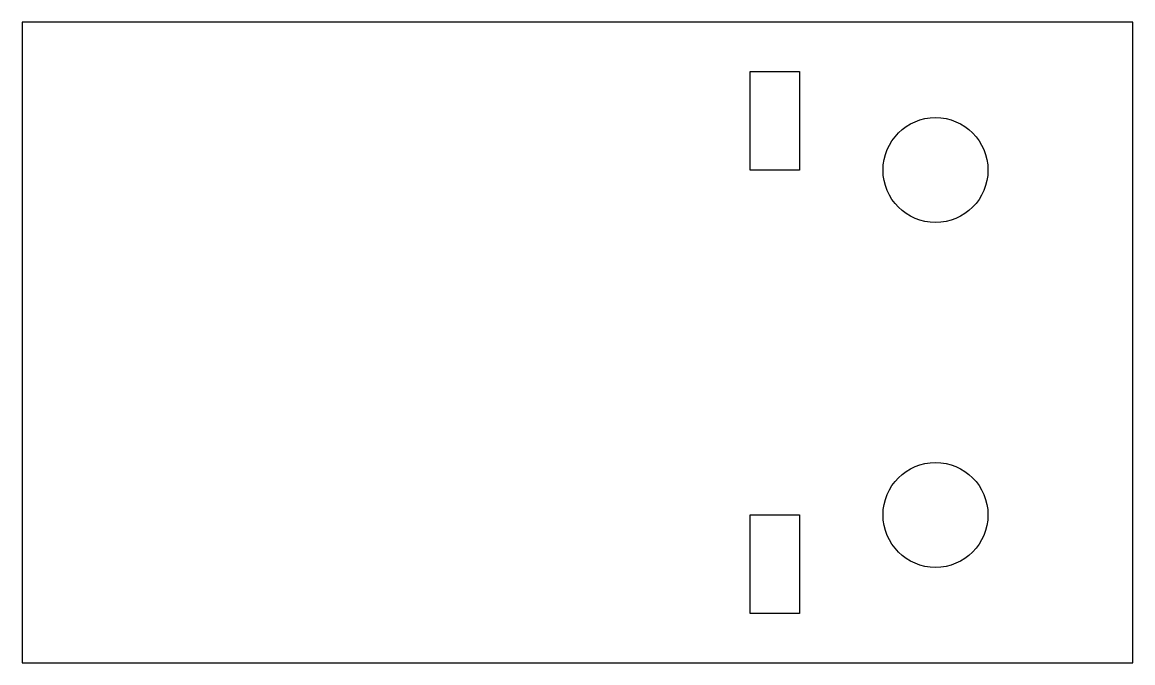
# Model space of a CAD drawing. Header units: inches. Extents: x 0 to 2.81, y -1.62 to 0.
import ezdxf

# ---------------------------------------------------------------- set-up
doc = ezdxf.new("R2010")
doc.units = ezdxf.units.IN
doc.header["$MEASUREMENT"] = 0

msp = doc.modelspace()

# ---------------------------------------------------------------- linework, layer by layer
for points in [[(2.8149, 0), (0, 0), (0, -1.625), (2.8149, -1.625)], [(1.8449, -0.375), (1.8449, -0.125), (1.9699, -0.125), (1.9699, -0.375)], [(1.9699, -1.25), (1.9699, -1.5), (1.8449, -1.5), (1.8449, -1.25)]]:
    msp.add_lwpolyline(points, close=True)
for centre in [(2.3149, -0.375), (2.3149, -1.25)]:
    msp.add_circle(centre, 0.133)

doc.saveas('drawing.dxf')
